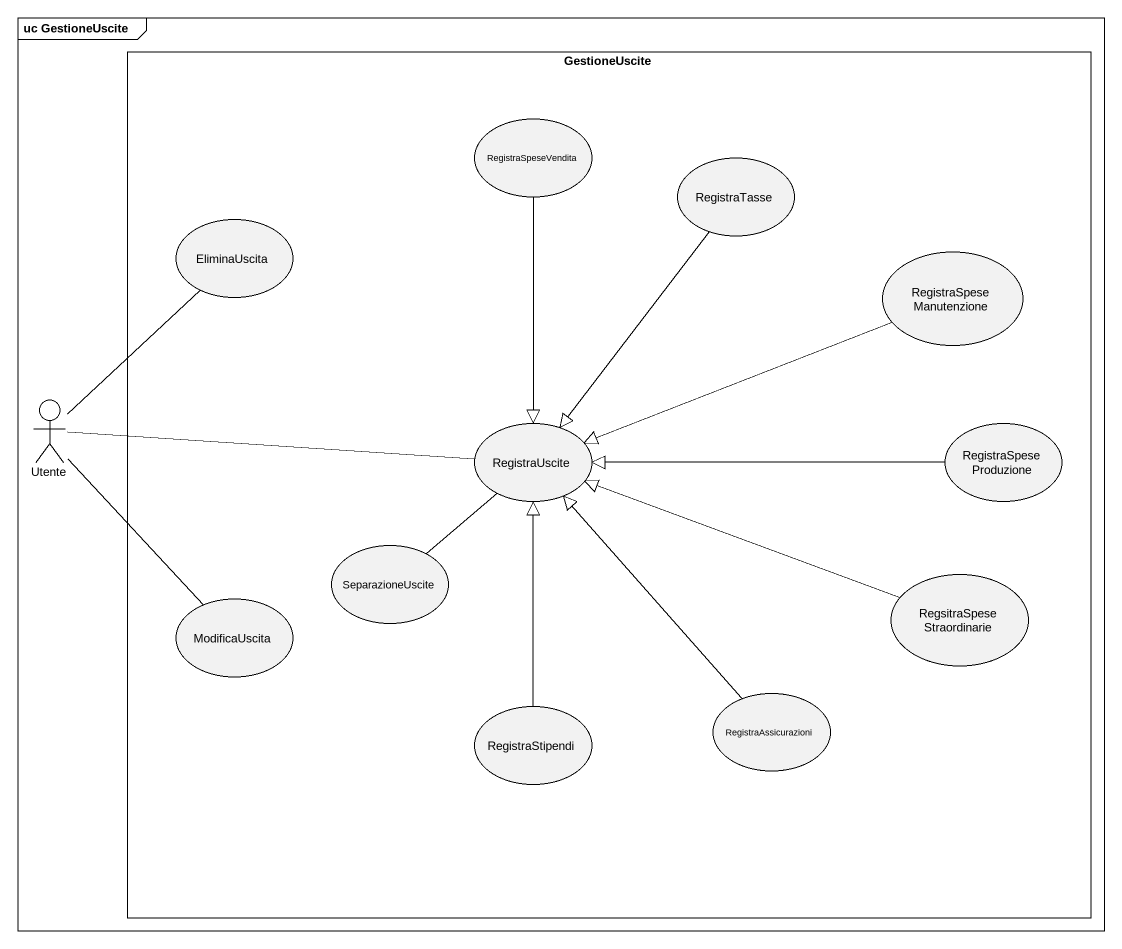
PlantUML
@startuml
mainframe uc GestioneUscite
rectangle GestioneUscite {
  usecase RegistraSpeseVendita
  usecase RegistraTasse
  usecase EliminaUscita
  usecase RegistraSpeseManutenzione
  usecase RegistraUscite
  usecase RegistraSpeseProduzione
  usecase SeparazioneUscite
  usecase ModificaUscita
  usecase RegsitraSpeseStraordinarie
  usecase RegistraStipendi
  usecase RegistraAssicurazioni
}
actor Utente
RegistraSpeseVendita --|> RegistraUscite
RegistraTasse --|> RegistraUscite
RegistraSpeseManutenzione -left-|> RegistraUscite
Utente -up- EliminaUscita
Utente -right- RegistraUscite
Utente -- ModificaUscita
RegistraUscite -- SeparazioneUscite
RegistraSpeseProduzione -left-|> RegistraUscite
RegsitraSpeseStraordinarie -left-|> RegistraUscite
RegistraStipendi -up-|> RegistraUscite
RegistraAssicurazioni -up-|> RegistraUscite
@enduml
